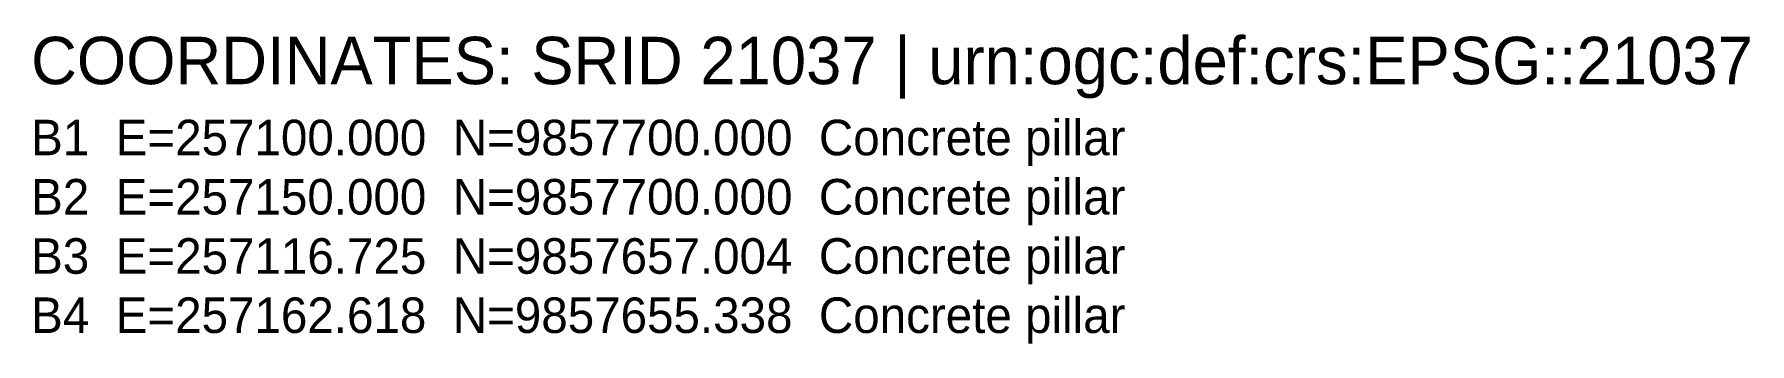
# Model space of a CAD drawing. Header units: metres. Extents: x 0 to 257178, y -16 to 9857712.
# Drawn here: x 0.1 to 72.5, y -16 to -2.9 of the extents above.
import ezdxf

# ---------------------------------------------------------------- set-up
doc = ezdxf.new("R2010")
doc.units = ezdxf.units.M
doc.layers.add('COORD-SCHEDULE', color=7, linetype='Continuous', lineweight=0)
doc.layers.add('TEXT-COORDS', color=4, linetype='Continuous', lineweight=0)

msp = doc.modelspace()

# ---------------------------------------------------------------- texts
at = {"layer": 'COORD-SCHEDULE'}
msp.add_text('COORDINATES: SRID 21037 | urn:ogc:def:crs:EPSG::21037', height=2, dxfattribs=at).set_placement((0, -5))
at = {"layer": 'TEXT-COORDS'}
for s, p in [('B1  E=257100.000  N=9857700.000  Concrete pillar', (0, -8)), ('B2  E=257150.000  N=9857700.000  Concrete pillar', (0, -10.5)), ('B3  E=257116.725  N=9857657.004  Concrete pillar', (0, -13)), ('B4  E=257162.618  N=9857655.338  Concrete pillar', (0, -15.5))]:
    msp.add_text(s, height=1.5, dxfattribs=at).set_placement(p)

doc.saveas('drawing.dxf')
